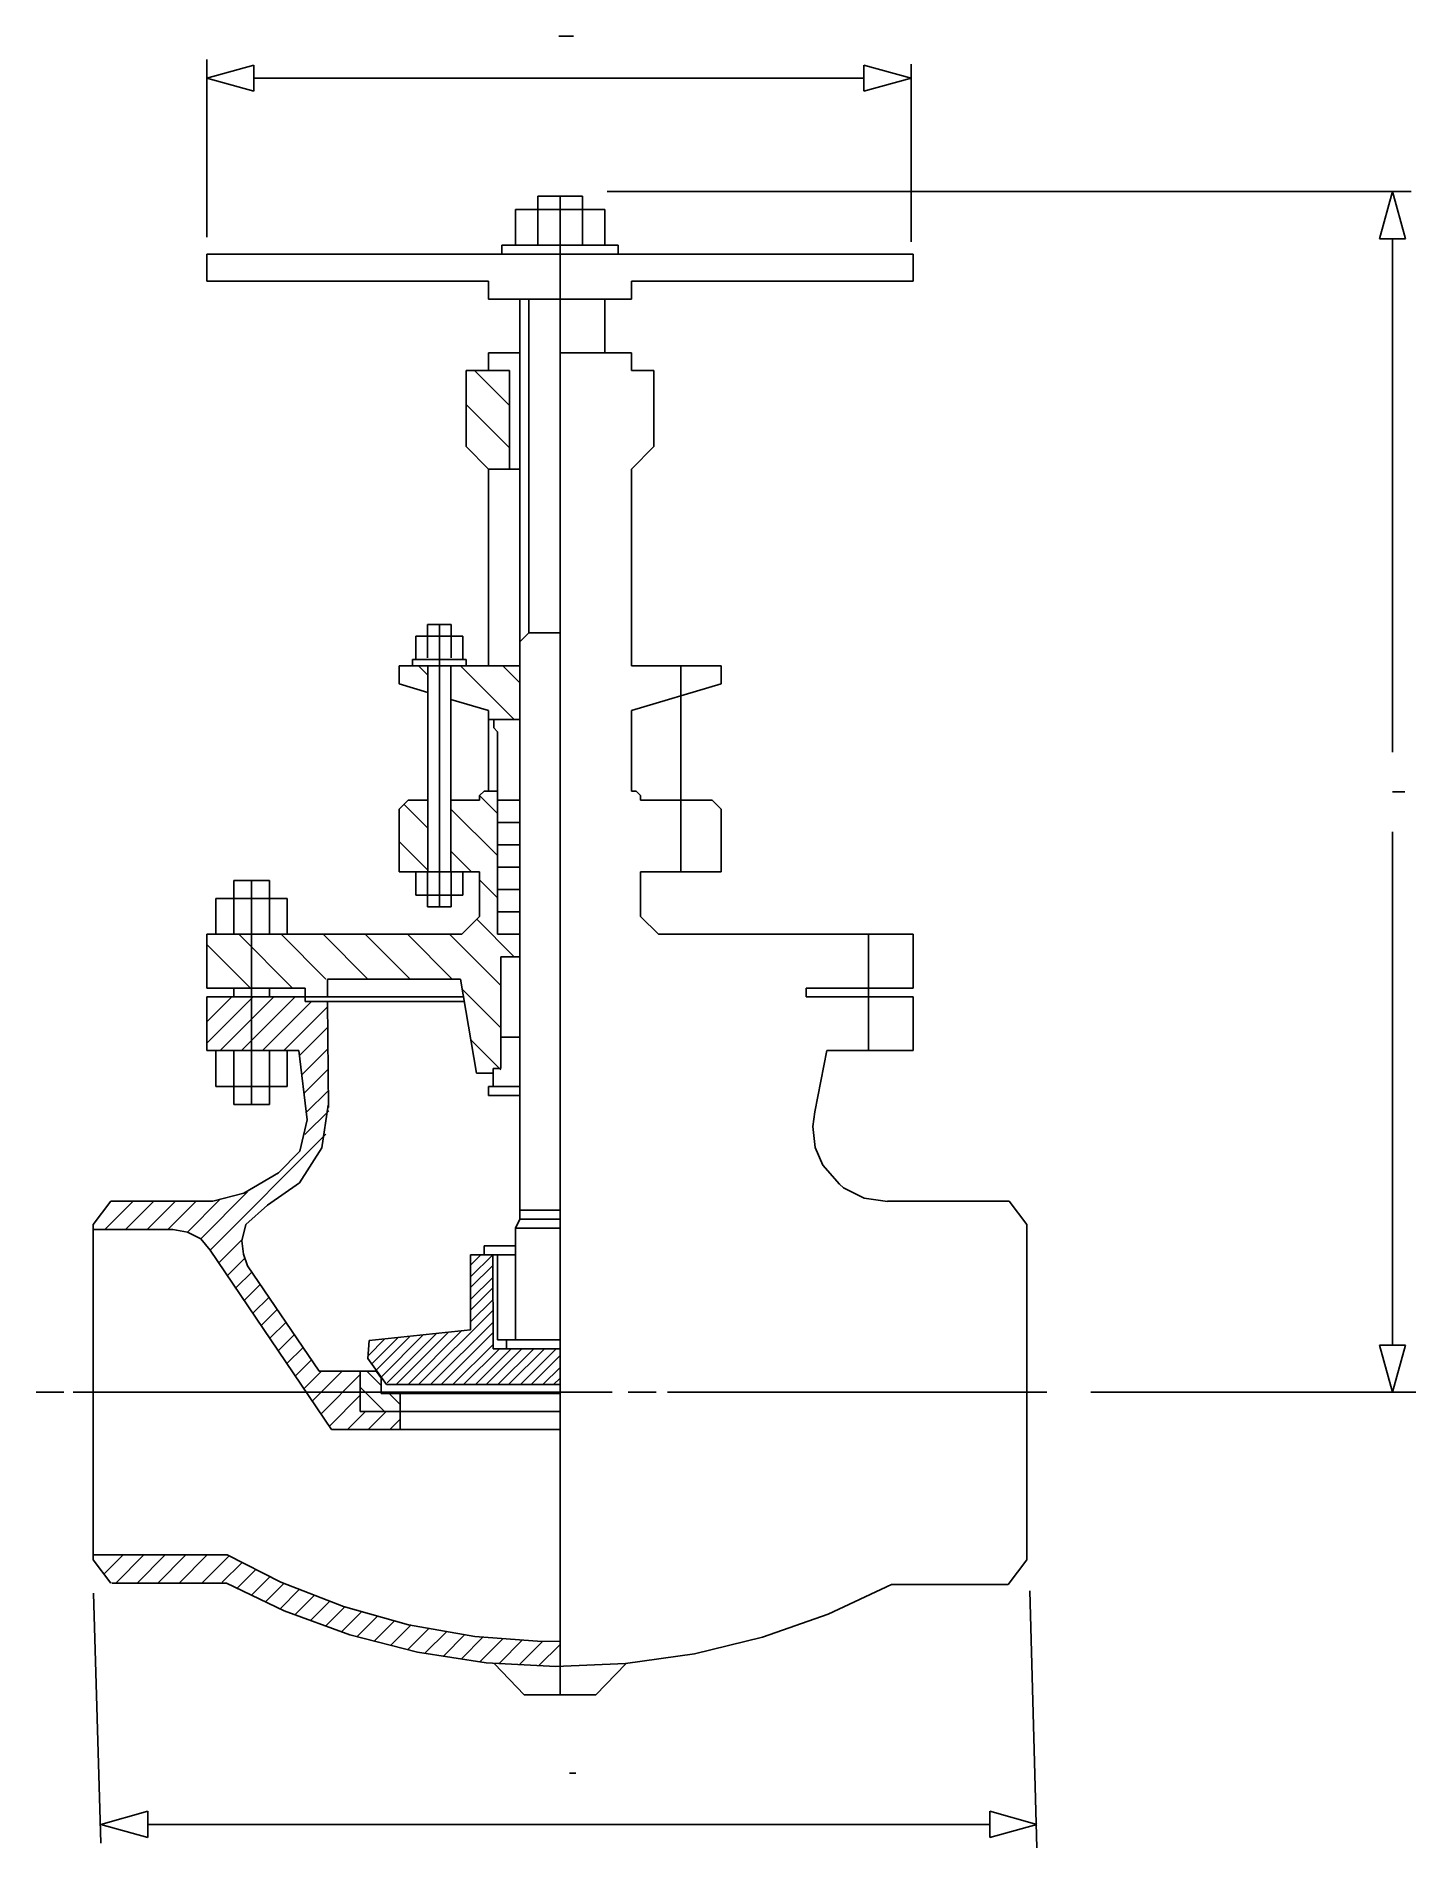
# Model space of a CAD drawing. Extents: x 665 to 1324, y 147 to 1012.
import ezdxf

# ---------------------------------------------------------------- set-up
doc = ezdxf.new("R2010")
doc.units = 0
doc.header["$MEASUREMENT"] = 0
doc.layers.get('0').update_dxf_attribs({"linetype": 'CONTINUOUS'})
doc.layers.add('1', color=7, linetype='CONTINUOUS')

msp = doc.modelspace()

# ---------------------------------------------------------------- linework, layer by layer
at = {"linetype": 'Continuous'}
msp.add_line((914.94, 367.91), (914.94, 385.01), dxfattribs=at)
at = {"layer": '1', "color": 5, "linetype": 'Continuous'}
for p, q in [((914.39, 1012.09), (921.39, 1012.09)), ((1312.83, 651.07), (1318.83, 651.07)), ((919.41, 182.35), (922.41, 182.35))]:
    msp.add_line(p, q, dxfattribs=at)
at = {"layer": '1', "color": 3, "linetype": 'Continuous'}
for p, q in [((746.08, 916.13), (746.08, 1001.03)), ((746.08, 992.09), (768.6, 998.32)), ((768.6, 998.32), (768.6, 985.87)), ((768.6, 998.32), (768.6, 985.87)), ((1060.18, 985.87), (1060.18, 998.32)), ((1082.71, 992.09), (1060.18, 998.32)), ((1060.18, 985.87), (1060.18, 998.32)), ((1082.71, 998.8), (1082.71, 913.9)), ((746.08, 992.09), (768.6, 985.87)), ((768.6, 992.09), (1060.18, 992.09)), ((1082.71, 992.09), (1060.18, 985.87)), ((937.48, 937.85), (1321.77, 937.85)), ((1312.83, 937.85), (1306.6, 915.33)), ((1312.83, 937.85), (1319.06, 915.33)), ((1319.06, 915.33), (1306.6, 915.33)), ((1319.06, 915.33), (1306.6, 915.33)), ((1312.83, 915.33), (1312.83, 670.07)), ((1312.83, 632.07), (1312.83, 386.8)), ((1306.6, 386.8), (1319.06, 386.8)), ((1312.83, 364.27), (1306.6, 386.8)), ((1306.6, 386.8), (1319.06, 386.8)), ((1312.83, 364.27), (1319.06, 386.8)), ((819.38, 355.08), (819.38, 374.32)), ((819.38, 374.32), (827.36, 374.32)), ((827.13, 374.16), (829.2, 371.23)), ((829.44, 363.63), (829.44, 371.4)), ((829.44, 363.63), (914.94, 363.63)), ((838.43, 355.08), (838.43, 363.57)), ((1324, 364.27), (1168.65, 364.27)), ((819.38, 355.08), (914.94, 355.08)), ((1142.92, 146.63), (1139.44, 269.31)), ((691.93, 268.23), (695.41, 148.87)), ((695.41, 157.8), (717.94, 164.04)), ((695.41, 157.8), (717.94, 151.57)), ((717.94, 164.04), (717.94, 151.57)), ((717.94, 164.04), (717.94, 151.57)), ((717.94, 157.8), (1120.4, 157.8)), ((1120.4, 151.57), (1120.4, 164.04)), ((1142.92, 157.8), (1120.4, 164.04)), ((1120.4, 151.57), (1120.4, 164.04)), ((1142.92, 157.8), (1120.4, 151.57))]:
    msp.add_line(p, q, dxfattribs=at)
at = {"layer": '1', "color": 7, "linetype": 'Continuous'}
for p, q in [((904.25, 929.3), (904.25, 935.72)), ((904.25, 935.72), (925.63, 935.72)), ((914.94, 219.65), (914.94, 935.72)), ((925.63, 929.3), (925.63, 935.72)), ((893.56, 929.3), (936.31, 929.3)), ((893.56, 912.2), (893.56, 929.3)), ((904.25, 912.2), (904.25, 929.3)), ((925.63, 912.2), (925.63, 929.3)), ((936.31, 912.2), (936.31, 929.3)), ((887.15, 912.2), (942.73, 912.2)), ((887.15, 907.93), (887.15, 912.2)), ((942.73, 907.93), (942.73, 912.2)), ((746.08, 895.1), (746.08, 907.93)), ((746.08, 907.93), (914.94, 907.93)), ((914.94, 907.93), (1083.8, 907.93)), ((1083.8, 895.1), (1083.8, 907.93)), ((746.08, 895.1), (880.74, 895.1)), ((880.74, 886.55), (880.74, 895.1)), ((949.14, 895.1), (1083.8, 895.1)), ((949.14, 886.55), (949.14, 895.1)), ((880.74, 886.55), (914.94, 886.55)), ((895.7, 722.73), (895.7, 886.55)), ((899.98, 727.01), (899.98, 886.55)), ((914.94, 886.55), (949.14, 886.55)), ((936.31, 860.9), (936.31, 886.55)), ((880.74, 852.35), (880.74, 860.9)), ((895.7, 860.9), (880.74, 860.9)), ((914.94, 860.9), (949.14, 860.9)), ((949.14, 852.35), (949.14, 860.9)), ((870.05, 816.02), (870.05, 852.35)), ((890.76, 852.35), (870.05, 852.35)), ((874.02, 852.35), (890.76, 835.62)), ((890.76, 852.35), (890.76, 805.33)), ((949.14, 852.35), (959.83, 852.35)), ((959.83, 816.02), (959.83, 852.35)), ((870.05, 836.17), (890.81, 815.4)), ((870.05, 816.02), (880.74, 805.33)), ((959.83, 816.02), (949.14, 805.33)), ((880.74, 711.28), (880.74, 805.33)), ((880.74, 805.33), (895.7, 805.33)), ((949.14, 711.28), (949.14, 805.33)), ((851.62, 731.1), (862.83, 731.1)), ((851.62, 725.49), (851.62, 731.1)), ((862.83, 725.49), (862.83, 731.1)), ((899.98, 727.01), (895.7, 722.73)), ((899.98, 727.01), (914.94, 727.01)), ((846.01, 725.49), (868.45, 725.49)), ((846.01, 714.27), (846.01, 725.49)), ((851.62, 717.43), (851.62, 725.49)), ((851.62, 715.12), (851.62, 724.65)), ((862.83, 718.28), (862.83, 725.49)), ((862.83, 715.12), (862.83, 724.65)), ((868.45, 714.27), (868.45, 725.49)), ((895.7, 447), (895.7, 722.73)), ((837.99, 702.73), (837.99, 711.28)), ((895.7, 711.28), (837.99, 711.28)), ((870.05, 714.27), (844.4, 714.27)), ((844.4, 711.28), (844.4, 714.27)), ((847.22, 711.28), (851.67, 706.83)), ((851.67, 612.95), (851.67, 711.28)), ((862.78, 612.95), (862.78, 711.28)), ((867.38, 711.28), (893.03, 685.63)), ((870.05, 711.28), (870.05, 714.27)), ((887.54, 711.28), (895.7, 703.12)), ((949.14, 711.28), (991.89, 711.28)), ((991.89, 702.73), (991.89, 711.28)), ((851.67, 698.62), (837.99, 702.73)), ((949.14, 689.9), (991.89, 702.73)), ((880.74, 689.9), (862.78, 695.29)), ((880.74, 651.43), (880.74, 689.9)), ((880.74, 685.63), (895.7, 685.63)), ((883.22, 681.74), (883.22, 685.63)), ((949.14, 651.43), (949.14, 689.9)), ((885.01, 679.75), (883.22, 681.74)), ((885.01, 583.03), (885.01, 679.75)), ((878.6, 651.43), (876.46, 649.29)), ((876.46, 647.15), (876.46, 649.29)), ((876.48, 649.31), (885.01, 640.78)), ((885.01, 651.43), (878.6, 651.43)), ((949.14, 651.43), (951.28, 651.43)), ((951.28, 651.43), (953.41, 649.29)), ((953.41, 647.15), (953.41, 649.29)), ((842.26, 647.15), (837.99, 642.88)), ((837.99, 612.95), (837.99, 642.88)), ((840.29, 645.18), (851.67, 633.8)), ((851.67, 647.15), (842.26, 647.15)), ((876.46, 647.15), (862.78, 647.15)), ((862.78, 642.84), (885.01, 620.61)), ((885.01, 647.15), (895.7, 647.15)), ((953.41, 647.15), (987.61, 647.15)), ((987.61, 647.15), (991.89, 642.88)), ((991.89, 612.95), (991.89, 642.88)), ((885.01, 636.47), (895.7, 636.47)), ((837.99, 627.33), (851.67, 613.65)), ((885.01, 625.78), (895.7, 625.78)), ((862.78, 622.69), (872.52, 612.95)), ((885.01, 615.09), (895.7, 615.09)), ((758.9, 608.68), (776, 608.68)), ((758.9, 600.13), (758.9, 608.68)), ((776, 600.13), (776, 608.68)), ((876.46, 612.95), (837.99, 612.95)), ((846.01, 612.95), (846.01, 601.73)), ((851.62, 612.95), (851.62, 601.73)), ((851.62, 612.11), (851.62, 602.57)), ((862.83, 612.95), (862.83, 601.73)), ((862.83, 612.11), (862.83, 602.57)), ((868.45, 612.95), (868.45, 601.73)), ((876.46, 591.58), (876.46, 612.95)), ((876.46, 609.01), (885.01, 600.46)), ((953.41, 591.58), (953.41, 612.95)), ((953.41, 612.95), (991.89, 612.95)), ((750.35, 600.13), (784.55, 600.13)), ((750.35, 583.03), (750.35, 600.13)), ((758.9, 583.03), (758.9, 600.13)), ((758.9, 584.31), (758.9, 598.85)), ((776, 583.03), (776, 600.13)), ((776, 584.31), (776, 598.85)), ((784.55, 583.03), (784.55, 600.13)), ((846.01, 601.73), (868.45, 601.73)), ((851.62, 601.73), (851.62, 596.13)), ((862.83, 601.73), (862.83, 596.13)), ((885.01, 604.4), (895.7, 604.4)), ((851.62, 596.13), (862.83, 596.13)), ((876.46, 591.58), (867.91, 583.03)), ((875.1, 590.22), (892.98, 572.34)), ((885.01, 593.72), (895.7, 593.72)), ((953.41, 591.58), (961.96, 583.03)), ((746.08, 583.03), (867.91, 583.03)), ((746.08, 557.38), (746.08, 583.03)), ((761.37, 583.03), (787.02, 557.38)), ((781.53, 583.03), (802.9, 561.65)), ((801.68, 583.03), (823.05, 561.65)), ((801.68, 583.03), (823.05, 561.65)), ((821.83, 583.03), (843.2, 561.65)), ((841.99, 583.03), (863.36, 561.65)), ((862.14, 583.03), (886.58, 558.59)), ((885.01, 583.03), (895.7, 583.03)), ((961.96, 583.03), (1083.8, 583.03)), ((1083.8, 557.38), (1083.8, 583.03)), ((746.08, 578.17), (766.87, 557.38)), ((886.58, 518.9), (886.58, 572.34)), ((886.58, 572.34), (895.7, 572.34)), ((793.1, 557.38), (746.08, 557.38)), ((758.9, 553.1), (758.9, 557.38)), ((776, 553.1), (776, 557.38)), ((793.1, 550.97), (793.1, 557.38)), ((867.31, 561.65), (803.79, 561.65)), ((803.79, 553.1), (803.79, 561.65)), ((874.97, 516.77), (867.31, 561.65)), ((868.13, 556.88), (886.58, 538.43)), ((1032.5, 557.38), (1083.8, 557.38)), ((1032.5, 553.1), (1032.5, 557.38)), ((746.08, 527.45), (746.08, 553.1)), ((793.1, 553.1), (746.08, 553.1)), ((868.77, 553.1), (793.1, 553.1)), ((869.14, 550.97), (793.1, 550.97)), ((804.29, 500.3), (803.79, 550.97)), ((1032.5, 553.1), (1083.8, 553.1)), ((1083.8, 527.45), (1083.8, 553.1)), ((872.27, 532.57), (886.58, 518.26)), ((886.58, 533.87), (895.7, 533.87)), ((790.09, 527.45), (746.08, 527.45)), ((750.35, 527.45), (750.35, 510.35)), ((758.9, 527.45), (758.9, 510.35)), ((758.9, 526.17), (758.9, 511.63)), ((776, 527.45), (776, 510.35)), ((776, 526.17), (776, 511.63)), ((784.55, 527.45), (784.55, 510.35)), ((790.09, 527.45), (794.01, 494.42)), ((1042.53, 527.45), (1036.75, 498.17)), ((1042.53, 527.45), (1083.8, 527.45)), ((882.88, 516.77), (874.97, 516.77)), ((882.88, 510.35), (882.88, 518.9)), ((882.88, 518.9), (886.58, 518.9)), ((750.35, 510.35), (784.55, 510.35)), ((758.9, 510.35), (758.9, 501.8)), ((776, 510.35), (776, 501.8)), ((880.74, 510.35), (895.7, 510.35)), ((880.74, 506.08), (880.74, 510.35)), ((880.74, 506.08), (895.7, 506.08)), ((758.9, 501.8), (776, 501.8)), ((790.53, 479.41), (794.01, 494.42)), ((804.1, 501.45), (801.09, 481.1)), ((1035.74, 491.2), (1036.75, 498.17)), ((1036.86, 481.21), (1035.74, 491.2)), ((780.36, 469.05), (790.53, 479.41)), ((801.09, 481.1), (790.34, 464.34)), ((1040.49, 472.71), (1036.86, 481.21)), ((763.77, 459.44), (780.36, 469.05)), ((1048.57, 463.67), (1040.49, 472.71)), ((748.94, 455.49), (763.77, 459.44)), ((790.34, 464.34), (775.08, 453.6)), ((1048.57, 463.67), (1050.37, 461.96)), ((1050.37, 461.96), (1060.37, 456.96)), ((691.78, 444.34), (700.19, 455.49)), ((748.94, 455.49), (700.19, 455.49)), ((775.08, 453.6), (764.71, 444.37)), ((895.7, 451.27), (914.94, 451.27)), ((1060.37, 456.96), (1071.5, 455.46)), ((1071.42, 455.49), (1129.68, 455.49)), ((1138.09, 444.34), (1129.68, 455.49)), ((691.78, 284.2), (691.78, 444.34)), ((729.76, 441.95), (691.78, 441.95)), ((729.76, 441.95), (736.76, 440.81)), ((764.71, 444.37), (762.83, 436.65)), ((895.7, 447), (893.56, 442.72)), ((893.56, 389.28), (893.56, 442.72)), ((893.56, 442.72), (914.94, 442.72)), ((895.7, 447), (914.94, 447)), ((1138.09, 284.2), (1138.09, 444.34)), ((736.76, 440.81), (743.13, 437.5)), ((743.13, 437.5), (747.71, 432.19)), ((762.83, 436.65), (763.58, 430.25)), ((878.6, 434.17), (893.56, 434.17)), ((878.6, 429.9), (878.6, 434.17)), ((747.71, 432.19), (805.68, 346.53)), ((763.58, 430.25), (765.47, 424.58)), ((765.47, 424.58), (799.78, 374.32)), ((872.19, 429.9), (872.19, 394.02)), ((893.56, 429.9), (872.19, 429.9)), ((882.88, 385.01), (882.72, 429.9)), ((885.01, 389.28), (885.01, 429.9)), ((872.19, 394.02), (823.64, 388.9)), ((823.64, 388.9), (823.07, 380.39)), ((889.29, 385.01), (882.88, 385.01)), ((885.01, 389.28), (914.94, 389.28)), ((889.29, 385.01), (889.29, 389.28)), ((914.94, 385.01), (889.29, 385.01)), ((799.78, 374.32), (819.38, 374.32)), ((823.07, 380.39), (831.91, 367.91)), ((831.91, 367.91), (914.94, 367.91)), ((838.43, 355.08), (838.43, 346.53)), ((805.68, 346.53), (914.94, 346.53)), ((755.74, 286.51), (691.78, 286.51)), ((755.74, 286.51), (781.47, 273.49)), ((691.78, 284.2), (700.19, 273.05)), ((1138.09, 284.2), (1129.2, 272.41)), ((755.41, 273.11), (700.72, 273.11)), ((755.41, 273.11), (783.08, 259.82)), ((781.47, 273.49), (811.46, 261.85)), ((1043.11, 258.3), (1073.33, 272.37)), ((1073.27, 272.41), (1129.2, 272.41)), ((783.08, 259.82), (814.41, 248.4)), ((811.46, 261.85), (842.45, 253.21)), ((842.45, 253.21), (874.14, 247.64)), ((1011.65, 247.25), (1043.11, 258.3)), ((814.41, 248.4), (846.7, 240.11)), ((874.14, 247.64), (906.22, 245.21)), ((906.22, 245.21), (914.93, 245.41)), ((979.26, 239.34), (1011.65, 247.25)), ((846.7, 240.11), (879.65, 235.03)), ((879.65, 235.03), (912.94, 233.2)), ((897.83, 219.65), (883.6, 234.51)), ((912.94, 233.2), (946.25, 234.64)), ((932.03, 219.65), (946.32, 234.58)), ((946.25, 234.64), (979.26, 239.34)), ((897.83, 219.65), (914.93, 219.65)), ((914.93, 219.65), (932.03, 219.65))]:
    msp.add_line(p, q, dxfattribs=at)
at = {"layer": '1', "color": 4, "linetype": 'Continuous'}
for p, q in [((857.23, 596.13), (857.23, 731.1)), ((972.65, 612.95), (972.65, 711.28)), ((767.45, 501.8), (767.45, 608.68)), ((1062.43, 527.45), (1062.43, 583.03)), ((746.08, 541.22), (757.96, 553.1)), ((746.08, 530.97), (768.21, 553.1)), ((752.46, 527.45), (778.11, 553.1)), ((762.72, 527.45), (788.37, 553.1)), ((772.62, 527.45), (796.13, 550.97)), ((782.87, 527.45), (803.81, 548.4)), ((790.38, 525.07), (803.91, 538.6)), ((791.46, 515.9), (804.01, 528.45)), ((792.51, 507.05), (804.11, 518.64)), ((793.6, 497.88), (804.21, 508.49)), ((792.98, 487.36), (804.32, 498.7)), ((747.71, 432.19), (803.01, 487.48)), ((743.13, 437.5), (765.58, 459.95)), ((697.36, 441.95), (710.9, 455.49)), ((707.26, 441.95), (720.8, 455.49)), ((717.52, 441.95), (731.06, 455.49)), ((727.42, 441.95), (740.96, 455.49)), ((736.76, 440.81), (752.35, 456.4)), ((751.85, 426.08), (762.96, 437.19)), ((755.97, 419.99), (764.25, 428.27)), ((872.19, 425.02), (877.06, 429.9)), ((872.19, 419.37), (882.72, 429.9)), ((872.19, 414.28), (882.88, 424.97)), ((759.99, 414.06), (767.68, 421.75)), ((763.98, 408.15), (771.53, 415.7)), ((872.19, 408.62), (882.88, 419.31)), ((768.12, 402.04), (775.82, 409.73)), ((872.19, 403.53), (882.88, 414.22)), ((872.19, 397.87), (882.88, 408.56)), ((772.11, 396.14), (779.71, 403.73)), ((847.33, 367.91), (882.88, 403.47)), ((776.26, 390.02), (783.94, 397.71)), ((780.25, 384.12), (787.88, 391.75)), ((823.15, 381.63), (831.22, 389.7)), ((824.93, 377.75), (837.54, 390.37)), ((826.61, 374.34), (843.24, 390.97)), ((829.44, 371.51), (849.56, 391.63)), ((832.27, 368.68), (855.88, 392.3)), ((836.58, 367.91), (861.56, 392.9)), ((842.24, 367.91), (867.89, 393.57)), ((852.98, 367.91), (882.88, 397.81)), ((858.08, 367.91), (882.88, 392.72)), ((784.38, 378), (792.08, 385.7)), ((863.73, 367.91), (882.88, 387.06)), ((868.83, 367.91), (885.92, 385.01)), ((874.48, 367.91), (891.57, 385.01)), ((879.58, 367.91), (896.67, 385.01)), ((885.23, 367.91), (902.32, 385.01)), ((890.32, 367.91), (907.41, 385.01)), ((895.97, 367.91), (913.07, 385.01)), ((901.06, 367.91), (914.94, 381.79)), ((788.38, 372.1), (796.06, 379.77)), ((792.52, 365.98), (800.86, 374.32)), ((796.51, 360.08), (810.77, 374.32)), ((800.65, 353.97), (819.38, 372.68)), ((829.44, 367.41), (822.52, 374.32)), ((906.72, 367.91), (914.94, 376.13)), ((677.77, 364.27), (664.5, 364.27)), ((939.8, 364.27), (682.19, 364.27)), ((831.01, 355.08), (819.38, 366.72)), ((838.43, 358.42), (833.21, 363.63)), ((911.81, 367.91), (914.94, 371.04)), ((960.8, 364.27), (947.53, 364.27)), ((1147.65, 364.27), (966.33, 364.27)), ((804.65, 348.06), (819.38, 362.79)), ((813.38, 346.53), (821.93, 355.08)), ((823.27, 346.53), (831.82, 355.08)), ((833.53, 346.53), (838.43, 351.43)), ((696.91, 277.42), (706, 286.51)), ((702.5, 273.11), (715.9, 286.51)), ((712.75, 273.11), (726.15, 286.51)), ((722.65, 273.11), (736.05, 286.51)), ((732.9, 273.11), (746.3, 286.51)), ((743.74, 273.11), (756.64, 286)), ((753.43, 273.49), (762.76, 282.83)), ((760.5, 270.66), (769.3, 279.46)), ((767.43, 267.33), (776.22, 276.13)), ((774.12, 264.12), (783.04, 273.05)), ((781.05, 260.8), (790.23, 269.99)), ((788.13, 257.98), (797.32, 267.18)), ((795.64, 255.24), (804.8, 264.41)), ((802.89, 252.6), (812.18, 261.88)), ((810.41, 249.86), (819.97, 259.42)), ((817.94, 247.49), (827.65, 257.2)), ((826.1, 245.4), (835.78, 255.08)), ((833.98, 243.38), (843.79, 253.19)), ((842.14, 241.28), (852.33, 251.47)), ((850.31, 239.55), (860.75, 249.99)), ((859.19, 238.19), (869.47, 248.46)), ((867.76, 236.86), (878.24, 247.33)), ((876.64, 235.49), (887.77, 246.61)), ((885.74, 234.69), (896.97, 245.91)), ((895.46, 234.16), (906.52, 245.22)), ((904.85, 233.64), (914.93, 243.73))]:
    msp.add_line(p, q, dxfattribs=at)

doc.saveas('drawing.dxf')
